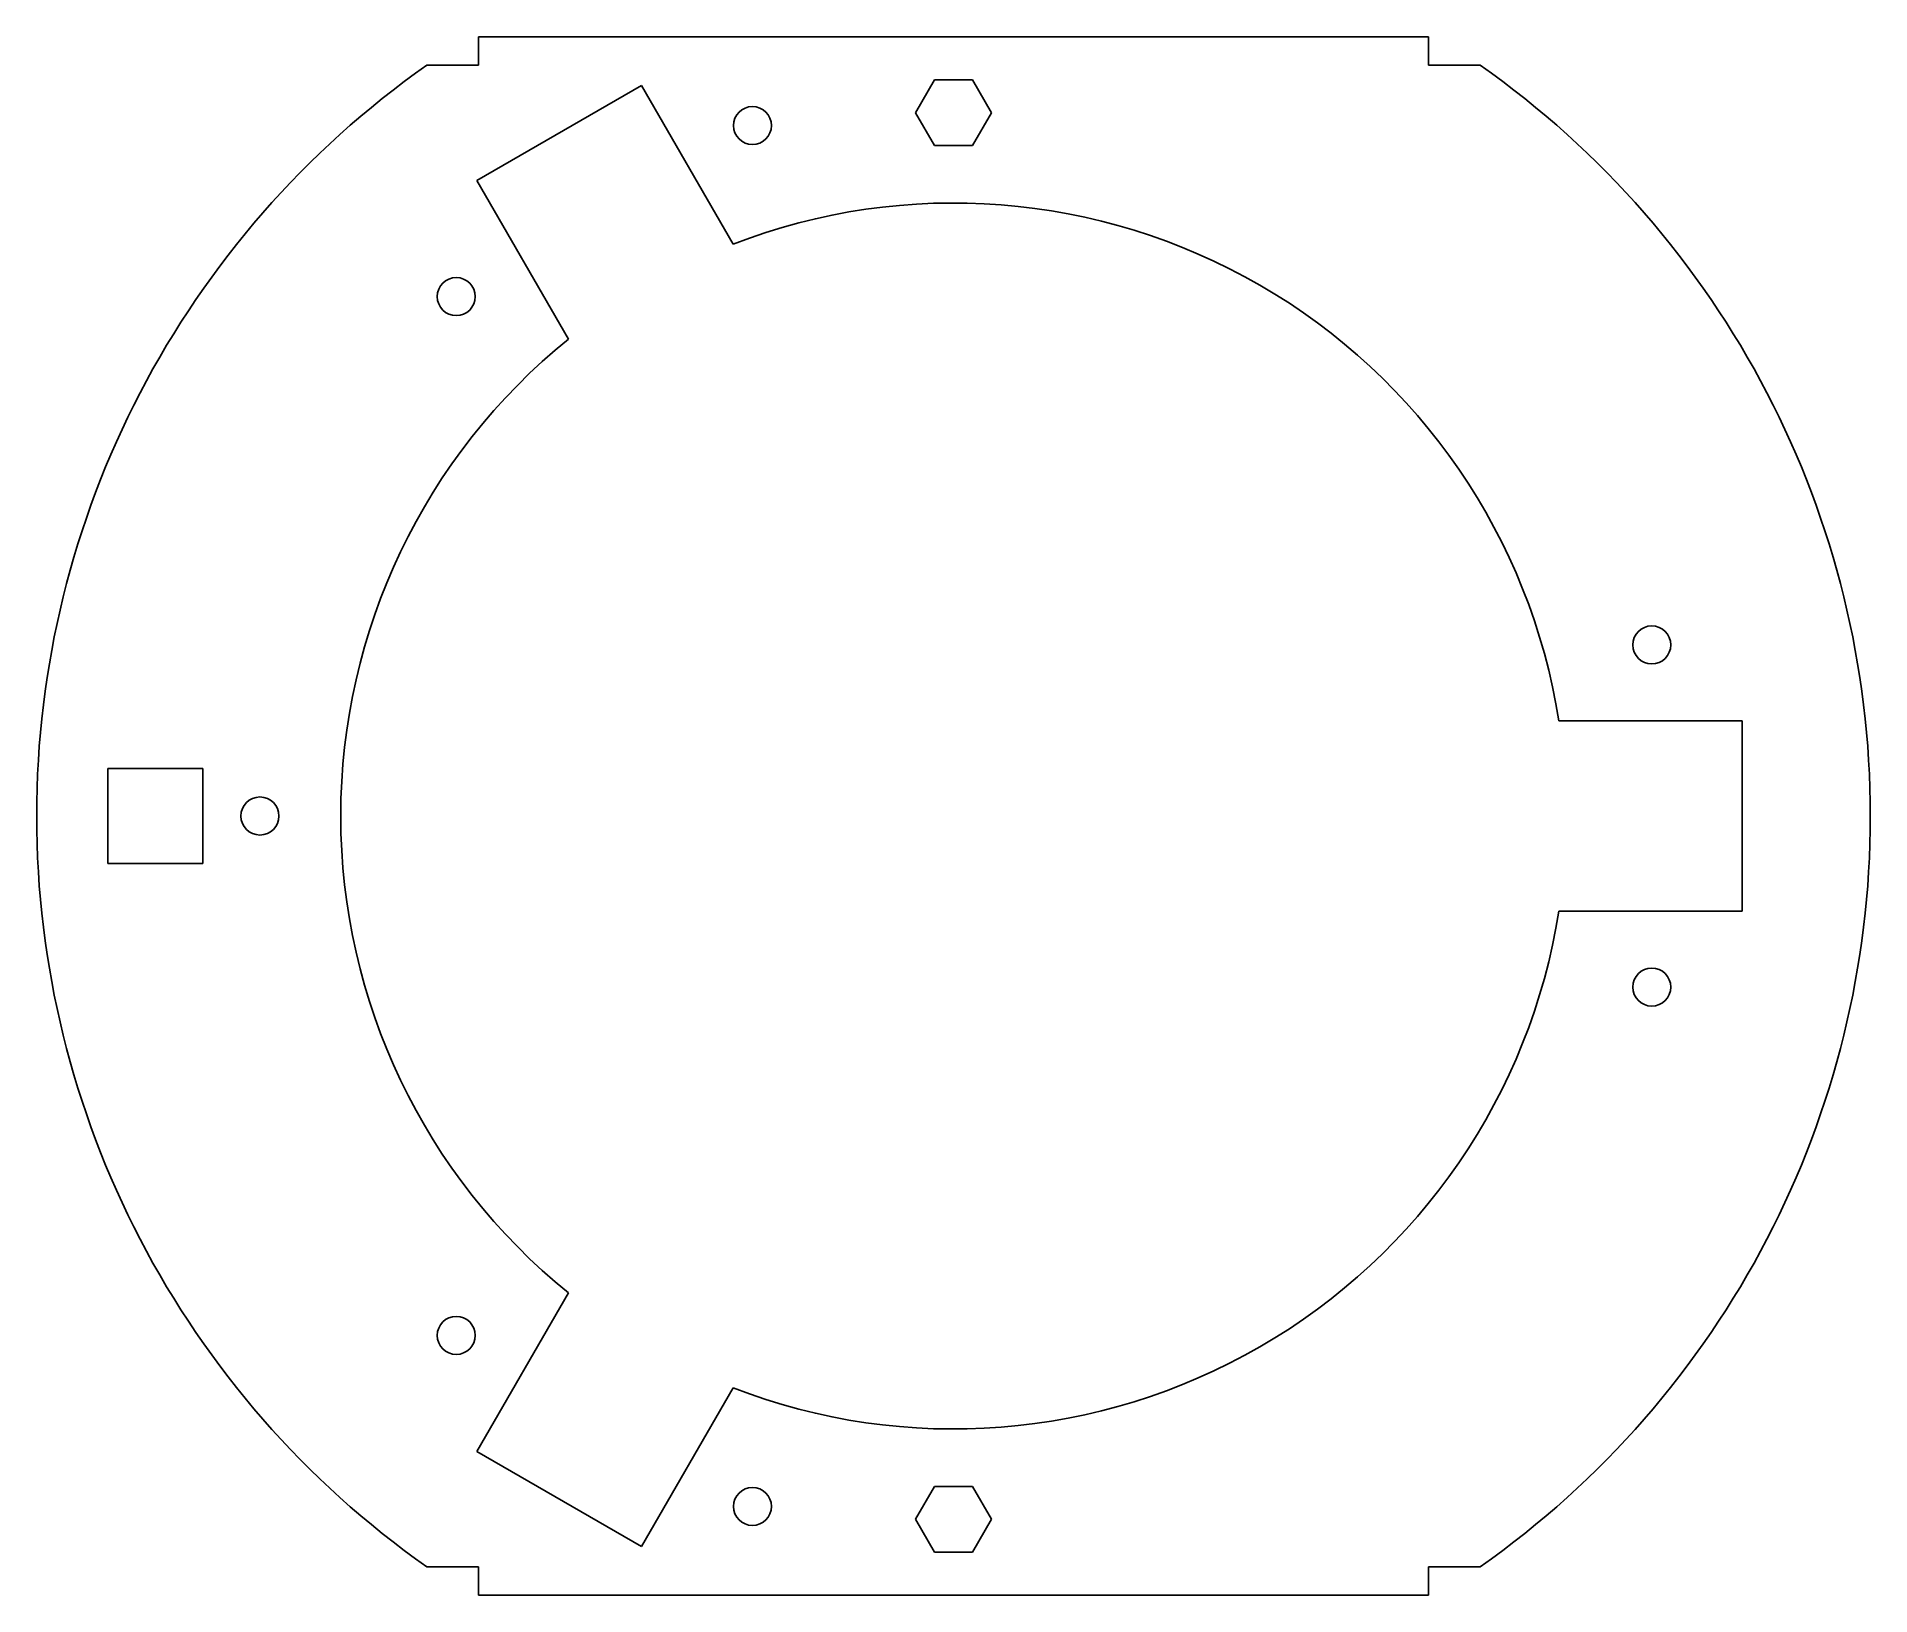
# Model space of a CAD drawing. Extents: x -96 to 96, y -82 to 82.
import ezdxf

# ---------------------------------------------------------------- set-up
doc = ezdxf.new("R2010")
doc.units = 0
doc.layers.add('Fusion009018045', color=7, linetype='CONTINUOUS')

msp = doc.modelspace()

# ---------------------------------------------------------------- linework, layer by layer
at = {"layer": 'Fusion009018045'}
for p, q in [((-50, 82, 204.25), (50, 82, 204.25)), ((-50, 82, 209.25), (50, 82, 209.25)), ((-50, 82, 204.25), (-50, 82, 209.25)), ((-50, 79, 209.25), (-50, 82, 209.25)), ((-50, 82, 204.25), (-50, 82, 209.25)), ((-50, 79, 204.25), (-50, 82, 204.25)), ((-50, 79, 204.25), (-50, 82, 204.25)), ((-50, 82, 204.25), (50, 82, 204.25)), ((-50, 82, 209.25), (50, 82, 209.25)), ((-50, 79, 209.25), (-50, 82, 209.25)), ((50, 79, 209.25), (50, 82, 209.25)), ((50, 82, 204.25), (50, 82, 209.25)), ((50, 79, 204.25), (50, 82, 204.25)), ((50, 82, 204.25), (50, 82, 209.25)), ((50, 79, 204.25), (50, 82, 204.25)), ((50, 79, 209.25), (50, 82, 209.25)), ((-55.4189, 79, 204.25), (-55.4189, 79, 209.25)), ((-55.4189, 79, 204.25), (-50, 79, 204.25)), ((-50, 79, 209.25), (-55.4189, 79, 209.25)), ((-55.4189, 79, 204.25), (-55.4189, 79, 209.25)), ((-55.4189, 79, 204.25), (-50, 79, 204.25)), ((-50, 79, 209.25), (-55.4189, 79, 209.25)), ((-50, 79, 204.25), (-50, 79, 209.25)), ((-50, 79, 204.25), (-50, 79, 209.25)), ((-2, 77.4641, 204.25), (-4, 74, 204.25)), ((-2, 77.4641, 204.25), (-4, 74, 204.25)), ((-2, 77.4641, 209.25), (-4, 74, 209.25)), ((-2, 77.4641, 209.25), (-4, 74, 209.25)), ((2, 77.4641, 204.25), (-2, 77.4641, 204.25)), ((-2, 77.4641, 204.25), (-2, 77.4641, 209.25)), ((2, 77.4641, 204.25), (-2, 77.4641, 204.25)), ((2, 77.4641, 209.25), (-2, 77.4641, 209.25)), ((-2, 77.4641, 204.25), (-2, 77.4641, 209.25)), ((2, 77.4641, 209.25), (-2, 77.4641, 209.25)), ((4, 74, 204.25), (2, 77.4641, 204.25)), ((2, 77.4641, 204.25), (2, 77.4641, 209.25)), ((4, 74, 204.25), (2, 77.4641, 204.25)), ((4, 74, 209.25), (2, 77.4641, 209.25)), ((2, 77.4641, 204.25), (2, 77.4641, 209.25)), ((4, 74, 209.25), (2, 77.4641, 209.25)), ((50, 79, 204.25), (55.4189, 79, 204.25)), ((55.4189, 79, 209.25), (50, 79, 209.25)), ((50, 79, 204.25), (50, 79, 209.25)), ((50, 79, 204.25), (50, 79, 209.25)), ((50, 79, 204.25), (55.4189, 79, 204.25)), ((55.4189, 79, 209.25), (50, 79, 209.25)), ((55.4189, 79, 204.25), (55.4189, 79, 209.25)), ((55.4189, 79, 204.25), (55.4189, 79, 209.25)), ((-32.8397, 76.8801, 204.25), (-50.1603, 66.8801, 204.25)), ((-32.8397, 76.8801, 209.25), (-50.1603, 66.8801, 209.25)), ((-32.8397, 76.8801, 204.25), (-50.1603, 66.8801, 204.25)), ((-32.8397, 76.8801, 209.25), (-50.1603, 66.8801, 209.25)), ((-23.1998, 60.1832, 204.25), (-32.8397, 76.8801, 204.25)), ((-23.1998, 60.1832, 204.25), (-32.8397, 76.8801, 204.25)), ((-32.8397, 76.8801, 204.25), (-32.8397, 76.8801, 209.25)), ((-32.8397, 76.8801, 209.25), (-23.1998, 60.1832, 209.25)), ((-32.8397, 76.8801, 204.25), (-32.8397, 76.8801, 209.25)), ((-32.8397, 76.8801, 209.25), (-23.1998, 60.1832, 209.25)), ((-22.1615, 74.3849, 204.25), (-22.1615, 74.3849, 209.25)), ((-22.1615, 74.3849, 204.25), (-22.1615, 74.3849, 209.25)), ((-4, 74, 204.25), (-2, 70.5359, 204.25)), ((-4, 74, 204.25), (-4, 74, 209.25)), ((-4, 74, 204.25), (-4, 74, 209.25)), ((-4, 74, 204.25), (-2, 70.5359, 204.25)), ((-4, 74, 209.25), (-2, 70.5359, 209.25)), ((-4, 74, 209.25), (-2, 70.5359, 209.25)), ((2, 70.5359, 204.25), (4, 74, 204.25)), ((2, 70.5359, 204.25), (4, 74, 204.25)), ((2, 70.5359, 209.25), (4, 74, 209.25)), ((2, 70.5359, 209.25), (4, 74, 209.25)), ((4, 74, 204.25), (4, 74, 209.25)), ((4, 74, 204.25), (4, 74, 209.25)), ((-2, 70.5359, 204.25), (2, 70.5359, 204.25)), ((-2, 70.5359, 204.25), (-2, 70.5359, 209.25)), ((-2, 70.5359, 204.25), (-2, 70.5359, 209.25)), ((-2, 70.5359, 204.25), (2, 70.5359, 204.25)), ((-2, 70.5359, 209.25), (2, 70.5359, 209.25)), ((-2, 70.5359, 209.25), (2, 70.5359, 209.25)), ((2, 70.5359, 204.25), (2, 70.5359, 209.25)), ((2, 70.5359, 204.25), (2, 70.5359, 209.25)), ((-40.5203, 50.1832, 204.25), (-50.1603, 66.8801, 204.25)), ((-50.1603, 66.8801, 204.25), (-50.1603, 66.8801, 209.25)), ((-40.5203, 50.1832, 204.25), (-50.1603, 66.8801, 204.25)), ((-50.1603, 66.8801, 204.25), (-50.1603, 66.8801, 209.25)), ((-50.1603, 66.8801, 209.25), (-40.5203, 50.1832, 209.25)), ((-50.1603, 66.8801, 209.25), (-40.5203, 50.1832, 209.25)), ((-23.1998, 60.1832, 204.25), (-23.1998, 60.1832, 209.25)), ((-23.1998, 60.1832, 204.25), (-23.1998, 60.1832, 209.25)), ((-53.3385, 56.3849, 204.25), (-53.3385, 56.3849, 209.25)), ((-53.3385, 56.3849, 204.25), (-53.3385, 56.3849, 209.25)), ((-40.5203, 50.1832, 204.25), (-40.5203, 50.1832, 209.25)), ((-40.5203, 50.1832, 204.25), (-40.5203, 50.1832, 209.25)), ((75.5, 18, 204.25), (75.5, 18, 209.25)), ((75.5, 18, 204.25), (75.5, 18, 209.25)), ((63.7201, 10, 204.25), (83, 10, 204.25)), ((63.7201, 10, 204.25), (63.7201, 10, 209.25)), ((63.7201, 10, 204.25), (83, 10, 204.25)), ((83, 10, 209.25), (63.7201, 10, 209.25)), ((63.7201, 10, 204.25), (63.7201, 10, 209.25)), ((83, 10, 209.25), (63.7201, 10, 209.25)), ((83, -10, 204.25), (83, 10, 204.25)), ((83, -10, 209.25), (83, 10, 209.25)), ((83, 10, 204.25), (83, 10, 209.25)), ((83, -10, 204.25), (83, 10, 204.25)), ((83, 10, 204.25), (83, 10, 209.25)), ((83, -10, 209.25), (83, 10, 209.25)), ((-89, -5, 204.25), (-89, 5, 204.25)), ((-89, 5, 204.25), (-79, 5, 204.25)), ((-89, -5, 209.25), (-89, 5, 209.25)), ((-89, 5, 204.25), (-89, 5, 209.25)), ((-89, -5, 204.25), (-89, 5, 204.25)), ((-79, 5, 209.25), (-89, 5, 209.25)), ((-89, 5, 204.25), (-89, 5, 209.25)), ((-89, 5, 204.25), (-79, 5, 204.25)), ((-89, -5, 209.25), (-89, 5, 209.25)), ((-79, 5, 209.25), (-89, 5, 209.25)), ((-79, -5, 204.25), (-79, 5, 204.25)), ((-79, -5, 209.25), (-79, 5, 209.25)), ((-79, 5, 204.25), (-79, 5, 209.25)), ((-79, -5, 204.25), (-79, 5, 204.25)), ((-79, 5, 204.25), (-79, 5, 209.25)), ((-79, -5, 209.25), (-79, 5, 209.25)), ((-71, 0, 204.25), (-71, 0, 209.25)), ((-71, 0, 204.25), (-71, 0, 209.25)), ((-89, -5, 204.25), (-79, -5, 204.25)), ((-89, -5, 204.25), (-89, -5, 209.25)), ((-79, -5, 209.25), (-89, -5, 209.25)), ((-89, -5, 204.25), (-89, -5, 209.25)), ((-89, -5, 204.25), (-79, -5, 204.25)), ((-79, -5, 209.25), (-89, -5, 209.25)), ((-79, -5, 204.25), (-79, -5, 209.25)), ((-79, -5, 204.25), (-79, -5, 209.25)), ((63.7201, -10, 204.25), (83, -10, 204.25)), ((63.7201, -10, 204.25), (63.7201, -10, 209.25)), ((63.7201, -10, 204.25), (83, -10, 204.25)), ((83, -10, 209.25), (63.7201, -10, 209.25)), ((63.7201, -10, 204.25), (63.7201, -10, 209.25)), ((83, -10, 209.25), (63.7201, -10, 209.25)), ((83, -10, 204.25), (83, -10, 209.25)), ((83, -10, 204.25), (83, -10, 209.25)), ((75.5, -18, 204.25), (75.5, -18, 209.25)), ((75.5, -18, 204.25), (75.5, -18, 209.25)), ((-40.5203, -50.1832, 204.25), (-50.1603, -66.8801, 204.25)), ((-40.5203, -50.1832, 204.25), (-50.1603, -66.8801, 204.25)), ((-50.1603, -66.8801, 209.25), (-40.5203, -50.1832, 209.25)), ((-50.1603, -66.8801, 209.25), (-40.5203, -50.1832, 209.25)), ((-40.5203, -50.1832, 204.25), (-40.5203, -50.1832, 209.25)), ((-40.5203, -50.1832, 204.25), (-40.5203, -50.1832, 209.25)), ((-53.3385, -56.3849, 204.25), (-53.3385, -56.3849, 209.25)), ((-53.3385, -56.3849, 204.25), (-53.3385, -56.3849, 209.25)), ((-23.1998, -60.1832, 204.25), (-32.8397, -76.8801, 204.25)), ((-23.1998, -60.1832, 204.25), (-32.8397, -76.8801, 204.25)), ((-32.8397, -76.8801, 209.25), (-23.1998, -60.1832, 209.25)), ((-32.8397, -76.8801, 209.25), (-23.1998, -60.1832, 209.25)), ((-23.1998, -60.1832, 204.25), (-23.1998, -60.1832, 209.25)), ((-23.1998, -60.1832, 204.25), (-23.1998, -60.1832, 209.25)), ((-50.1603, -66.8801, 204.25), (-32.8397, -76.8801, 204.25)), ((-50.1603, -66.8801, 204.25), (-50.1603, -66.8801, 209.25)), ((-50.1603, -66.8801, 204.25), (-50.1603, -66.8801, 209.25)), ((-50.1603, -66.8801, 209.25), (-32.8397, -76.8801, 209.25)), ((-50.1603, -66.8801, 204.25), (-32.8397, -76.8801, 204.25)), ((-50.1603, -66.8801, 209.25), (-32.8397, -76.8801, 209.25)), ((-2, -70.5359, 204.25), (-4, -74, 204.25)), ((-2, -70.5359, 204.25), (-4, -74, 204.25)), ((-2, -70.5359, 209.25), (-4, -74, 209.25)), ((-2, -70.5359, 209.25), (-4, -74, 209.25)), ((2, -70.5359, 204.25), (-2, -70.5359, 204.25)), ((-2, -70.5359, 204.25), (-2, -70.5359, 209.25)), ((2, -70.5359, 204.25), (-2, -70.5359, 204.25)), ((2, -70.5359, 209.25), (-2, -70.5359, 209.25)), ((-2, -70.5359, 204.25), (-2, -70.5359, 209.25)), ((2, -70.5359, 209.25), (-2, -70.5359, 209.25)), ((4, -74, 204.25), (2, -70.5359, 204.25)), ((2, -70.5359, 204.25), (2, -70.5359, 209.25)), ((4, -74, 204.25), (2, -70.5359, 204.25)), ((4, -74, 209.25), (2, -70.5359, 209.25)), ((2, -70.5359, 204.25), (2, -70.5359, 209.25)), ((4, -74, 209.25), (2, -70.5359, 209.25)), ((-22.1615, -74.3849, 204.25), (-22.1615, -74.3849, 209.25)), ((-22.1615, -74.3849, 204.25), (-22.1615, -74.3849, 209.25)), ((-4, -74, 204.25), (-2, -77.4641, 204.25)), ((-4, -74, 204.25), (-4, -74, 209.25)), ((-4, -74, 204.25), (-4, -74, 209.25)), ((-4, -74, 204.25), (-2, -77.4641, 204.25)), ((-4, -74, 209.25), (-2, -77.4641, 209.25)), ((-4, -74, 209.25), (-2, -77.4641, 209.25)), ((2, -77.4641, 204.25), (4, -74, 204.25)), ((2, -77.4641, 204.25), (4, -74, 204.25)), ((2, -77.4641, 209.25), (4, -74, 209.25)), ((2, -77.4641, 209.25), (4, -74, 209.25)), ((4, -74, 204.25), (4, -74, 209.25)), ((4, -74, 204.25), (4, -74, 209.25)), ((-32.8397, -76.8801, 204.25), (-32.8397, -76.8801, 209.25)), ((-32.8397, -76.8801, 204.25), (-32.8397, -76.8801, 209.25)), ((-55.4189, -79, 204.25), (-50, -79, 204.25)), ((-50, -79, 209.25), (-55.4189, -79, 209.25)), ((-55.4189, -79, 204.25), (-55.4189, -79, 209.25)), ((-55.4189, -79, 204.25), (-55.4189, -79, 209.25)), ((-55.4189, -79, 204.25), (-50, -79, 204.25)), ((-50, -79, 209.25), (-55.4189, -79, 209.25)), ((-50, -79, 204.25), (-50, -79, 209.25)), ((-50, -82, 209.25), (-50, -79, 209.25)), ((-50, -79, 204.25), (-50, -79, 209.25)), ((-50, -82, 204.25), (-50, -79, 204.25)), ((-50, -82, 204.25), (-50, -79, 204.25)), ((-50, -82, 209.25), (-50, -79, 209.25)), ((-2, -77.4641, 204.25), (2, -77.4641, 204.25)), ((-2, -77.4641, 204.25), (-2, -77.4641, 209.25)), ((-2, -77.4641, 204.25), (-2, -77.4641, 209.25)), ((-2, -77.4641, 204.25), (2, -77.4641, 204.25)), ((-2, -77.4641, 209.25), (2, -77.4641, 209.25)), ((-2, -77.4641, 209.25), (2, -77.4641, 209.25)), ((2, -77.4641, 204.25), (2, -77.4641, 209.25)), ((2, -77.4641, 204.25), (2, -77.4641, 209.25)), ((50, -79, 204.25), (55.4189, -79, 204.25)), ((55.4189, -79, 209.25), (50, -79, 209.25)), ((50, -79, 204.25), (50, -79, 209.25)), ((50, -82, 209.25), (50, -79, 209.25)), ((50, -79, 204.25), (50, -79, 209.25)), ((50, -82, 204.25), (50, -79, 204.25)), ((50, -79, 204.25), (55.4189, -79, 204.25)), ((50, -82, 204.25), (50, -79, 204.25)), ((50, -82, 209.25), (50, -79, 209.25)), ((55.4189, -79, 209.25), (50, -79, 209.25)), ((55.4189, -79, 204.25), (55.4189, -79, 209.25)), ((55.4189, -79, 204.25), (55.4189, -79, 209.25)), ((-50, -82, 204.25), (50, -82, 204.25)), ((-50, -82, 209.25), (50, -82, 209.25)), ((-50, -82, 204.25), (-50, -82, 209.25)), ((-50, -82, 204.25), (-50, -82, 209.25)), ((-50, -82, 204.25), (50, -82, 204.25)), ((-50, -82, 209.25), (50, -82, 209.25)), ((50, -82, 204.25), (50, -82, 209.25)), ((50, -82, 204.25), (50, -82, 209.25))]:
    msp.add_line(p, q, dxfattribs=at)
for centre in [(-21.1615, 72.6529), (-21.1615, 72.6529), (-21.1615, 72.6529), (-21.1615, 72.6529), (-52.3385, 54.6529), (-52.3385, 54.6529), (-52.3385, 54.6529), (-52.3385, 54.6529), (73.5, 18), (73.5, 18), (73.5, 18), (73.5, 18), (-73, 0), (-73, 0), (-73, 0), (-73, 0), (73.5, -18), (73.5, -18), (73.5, -18), (73.5, -18), (-52.3385, -54.6529), (-52.3385, -54.6529), (-52.3385, -54.6529), (-52.3385, -54.6529), (-21.1615, -72.6529), (-21.1615, -72.6529), (-21.1615, -72.6529), (-21.1615, -72.6529)]:
    msp.add_circle(centre, 2, dxfattribs=at)
for centre, radius, start, end in [((0, 0, 209.25), 96.5, 125.05, -125.05), ((0, 0, 204.25), 96.5, 125.05, -125.05), ((0, 0, 204.25), 96.5, 125.05, -125.05), ((0, 0, 209.25), 96.5, 125.05, -125.05), ((0, 0, 204.25), 96.5, 0, 54.9502), ((0, 0, 209.25), 96.5, 0, 54.9502), ((0, 0, 204.25), 96.5, 0, 54.9502), ((0, 0, 209.25), 96.5, 0, 54.9502), ((0, 0, 204.25), 64.5, 8.91904, 111.081), ((0, 0, 209.25), 64.5, 8.91904, 111.081), ((0, 0, 204.25), 64.5, 8.91904, 111.081), ((0, 0, 209.25), 64.5, 8.91904, 111.081), ((0, 0, 204.25), 64.5, 128.919, -128.919), ((0, 0, 209.25), 64.5, 128.919, -128.919), ((0, 0, 204.25), 64.5, 128.919, -128.919), ((0, 0, 209.25), 64.5, 128.919, -128.919), ((0, 0, 204.25), 96.5, -54.9502, 0), ((0, 0, 209.25), 96.5, -54.9502, 0), ((0, 0, 209.25), 96.5, -54.9502, 0), ((0, 0, 204.25), 96.5, -54.9502, 0), ((0, 0, 204.25), 64.5, -111.081, -8.91904), ((0, 0, 204.25), 64.5, -111.081, -8.91904), ((0, 0, 209.25), 64.5, -111.081, -8.91904), ((0, 0, 209.25), 64.5, -111.081, -8.91904)]:
    msp.add_arc(centre, radius, start, end, dxfattribs=at)

doc.saveas('drawing.dxf')
